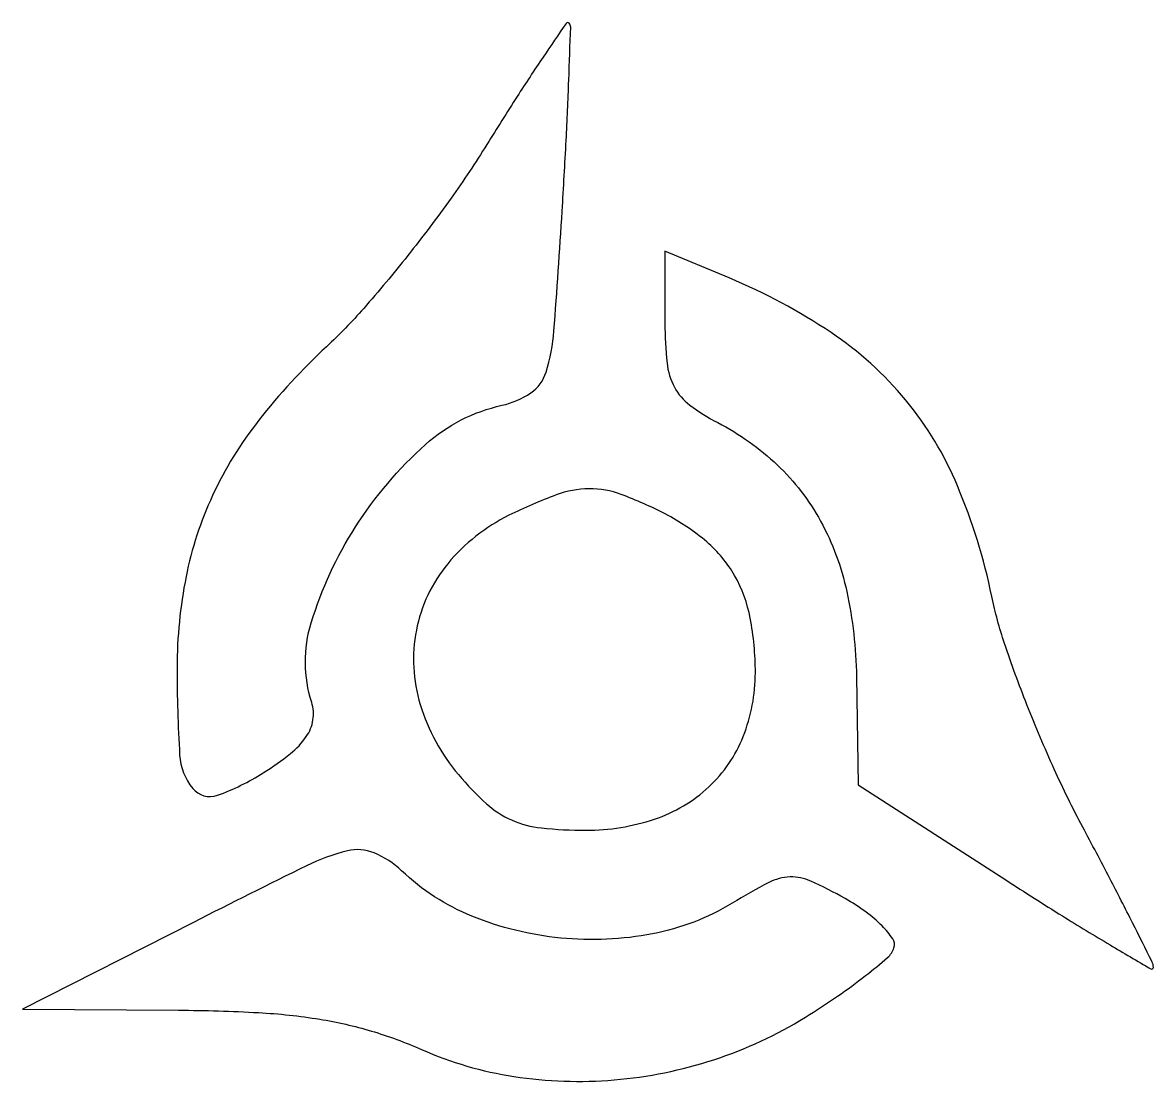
# Model space of a CAD drawing. Extents: x 0.5 to 63, y 2.1 to 60.7.
import ezdxf

# ---------------------------------------------------------------- set-up
doc = ezdxf.new("R2010")
doc.units = 0

msp = doc.modelspace()

# ---------------------------------------------------------------- linework, layer by layer
for points in [[(26.163896, 53.923564, -0.016832), (24.183128, 50.95503, -0.012114), (21.783639, 47.774282, -0.012257), (19.350767, 44.856608, -0.025748), (17.294202, 42.740099, 0.039521), (13.550657, 38.669086, 0.057287), (11.000122, 34.509686, 0.059919), (9.535273, 30.028249, 0.048793), (9.037275, 25, 0.015375), (9.180317, 20.158957, 0.157647), (9.901107, 18.317045, 0.316861), (11.267298, 17.936933, 0.055583), (13.80461, 19.173225, 0.026958), (15.30134, 20.238018, 0.074376), (16.181254, 21.182406, 0.110695), (16.549434, 22.101274, 0.117521), (16.478376, 23.068131, -0.151975), (16.453309, 27.47349, -0.068428), (18.902753, 32.778029, -0.067413), (22.766085, 37.328982, -0.129748), (26.991823, 39.498204, 0.096173), (28.58826, 40.188195, 0.169227), (29.432322, 41.331843, 0.056184), (29.867717, 43.616947, 0.003796), (30.321936, 50.243432, 0.002309), (30.541917, 54.151572, 0.003726), (30.689039, 57.481204, 0.000745), (30.79205, 60.405178, 0.207692), (30.70334, 60.629994, 0.469119), (30.538094, 60.614768, 0.00165), (29.272141, 58.757717, 0.006329), (27.830832, 56.569203, 0.003744)], [(36, 44.0391, 0.026645), (36.117388, 41.837883, 0.095742), (36.527836, 40.498966, 0.110243), (37.372424, 39.512278, 0.041522), (38.921162, 38.540769, -0.070632), (42.218457, 36.195352, -0.078008), (44.603998, 33.094719, -0.072015), (46.054096, 29.198546, -0.049388), (46.590696, 24.504556), (46.681392, 18.509111), (54.840696, 13.250278, 0.003473), (57.970107, 11.263935, 0.006003), (60.603204, 9.661803, 0.001721), (62.857824, 8.337243, 0.578727), (63, 8.418938, 0.116046), (62.927063, 8.728964, 0.001052), (61.853455, 10.873098, 0.003526), (60.592914, 13.334022, 0.002262), (59.096869, 16.173216, -0.015975), (57.520017, 19.375723, -0.012522), (56.010095, 22.941626, -0.012711), (54.77202, 26.332504, -0.030106), (54.069693, 28.925937, 0.048222), (52.174545, 35.038568, 0.073158), (49.303825, 39.794537, 0.073228), (45.18738, 43.519238, 0.048414), (39.558006, 46.54021), (36, 48.02684)], [(27.382941, 33.416712, 0.105969), (24.001094, 30.740462, 0.125088), (22.262639, 27.060319, 0.123152), (22.479118, 22.951467, 0.100789), (24.588894, 19.076725, 0.033336), (26.143426, 17.461177, 0.081776), (27.522798, 16.567661, 0.07652), (29.172074, 16.130906, 0.026539), (31.636643, 16, 0.080642), (35.430762, 16.615939, 0.107282), (38.426849, 18.394086, 0.111983), (40.33044, 21.186165, 0.094116), (41, 24.711764, 0.046824), (40.716496, 27.732467, 0.082409), (39.855127, 30.080482, 0.086982), (38.321169, 31.940657, 0.057674), (36.020016, 33.48965, 0.030004), (33.586581, 34.568364, 0.091684), (31.81531, 34.880466, 0.087188), (29.999462, 34.545569, 0.025501)], [(9.944522, 10.908527), (0.5, 6.101594), (9.122882, 6.050797, -0.012169), (13.54623, 5.917047, -0.026508), (16.920575, 5.552669, -0.032387), (19.775321, 4.898319, -0.03161), (22.545659, 3.876778, 0.066271), (27.658816, 2.383617, 0.059016), (33.195191, 2.195983, 0.058037), (38.711031, 3.313876, 0.059792), (43.763043, 5.66361, 0.011693), (45.539596, 6.822922, 0.015672), (47.090426, 7.96056, 0.0128), (48.311666, 8.968168, 0.136542), (48.663117, 9.5, 0.231355), (48.591859, 9.997853, 0.046147), (48.004195, 10.711187, 0.040179), (47.099327, 11.487613, 0.027855), (45.966214, 12.218935, 0.02243), (44.063511, 13.191662, 0.117326), (42.917469, 13.417015, 0.109232), (41.752785, 13.110891, 0.01823), (39.723088, 11.972673, -0.089746), (35.322616, 10.273341, -0.071894), (30.239874, 10.039495, -0.072383), (25.332963, 11.251116, -0.093632), (21.444522, 13.761699, 0.09174), (19.930056, 14.747591, 0.160685), (18.453239, 14.859235, 0.053469), (16.192543, 14.033948, 0.003483)]]:
    msp.add_lwpolyline(points, format="xyb", close=True)

doc.saveas('drawing.dxf')
